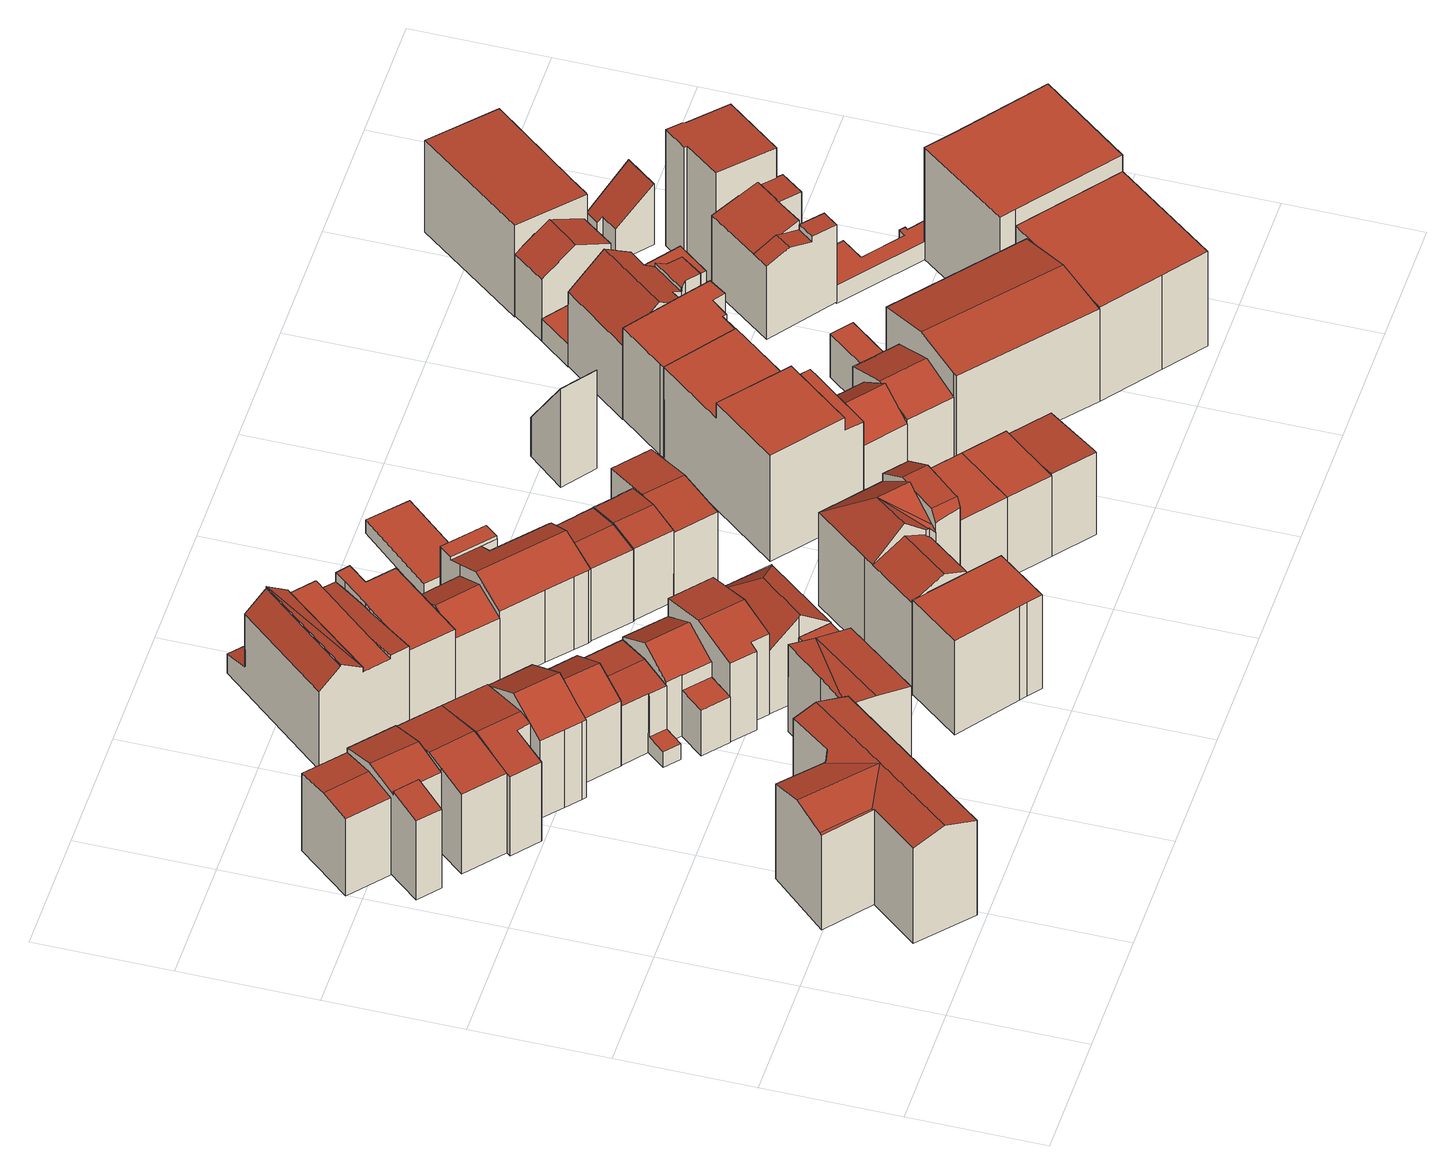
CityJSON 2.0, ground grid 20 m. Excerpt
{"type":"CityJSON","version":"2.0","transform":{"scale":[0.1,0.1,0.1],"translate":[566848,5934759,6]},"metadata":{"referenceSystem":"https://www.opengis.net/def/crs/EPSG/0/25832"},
"CityObjects":{
"building1":{"type":"Building","attributes":{"Gemeindeschluessel":"02000000","Geometrietyp2DReferenz":"3000","function":"31001_1120","roofType":"3100","measuredHeight":19.08,"storeysAboveGround":6},"geometry":[{"type":"MultiSurface","lod":"2","boundaries":[[[0,1,2,3]],[[4,5,6,7]],[[8,9,10,11]],[[12,13,14,15]],[[15,14,16,17]],[[18,19,16,14,13,20]],[[4,7,21,22,23,8,11,12,15,17]],[[22,21,3,2,24,25]],[[26,27,23,22,25]],[[20,13,12,11,10]],[[9,8,23,27]],[[4,17,16,19,5]],[[21,7,6,0,3]],[[9,27,26,18,20,10]],[[18,26,25,24]],[[19,18,1,0,6,5]],[[18,24,2,1]]],"semantics":{"surfaces":[{"type":"RoofSurface"},{"type":"WallSurface"},{"type":"GroundSurface"}],"values":[0,1,1,1,1,0,2,1,1,1,1,1,1,0,0,0,0]}}]},
"building2":{"type":"Building","attributes":{"Gemeindeschluessel":"02000000","Geometrietyp2DReferenz":"3000","function":"31001_2010","roofType":"3100","measuredHeight":14.77,"storeysAboveGround":5},"geometry":[{"type":"MultiSurface","lod":"2","boundaries":[[[28,29,30,31]],[[29,32,33,30]],[[34,28,31,35]],[[36,33,32,37]],[[37,32,29,28,34]],[[35,31,30,33,36]],[[35,36,37,34]]],"semantics":{"surfaces":[{"type":"RoofSurface"},{"type":"WallSurface"},{"type":"GroundSurface"}],"values":[0,0,1,1,1,1,2]}}]},
"building3":{"type":"Building","attributes":{"Gemeindeschluessel":"02000000","Geometrietyp2DReferenz":"3000","function":"31001_2010","roofType":"3100","measuredHeight":16.16,"storeysAboveGround":5},"geometry":[{"type":"MultiSurface","lod":"2","boundaries":[[[38,39,40,41]],[[42,40,39,43]],[[44,38,41,45]],[[46,47,48,45,41,40,42]],[[49,50,44,45,48,51]],[[52,51,48,47]],[[49,51,52,53,54]],[[43,50,49,54]],[[44,50,43,39,38]],[[53,52,47,46]],[[53,46,42,43,54]]],"semantics":{"surfaces":[{"type":"RoofSurface"},{"type":"WallSurface"},{"type":"GroundSurface"}],"values":[0,1,1,1,2,1,1,1,1,0,0]}}]},
"building4":{"type":"Building","attributes":{"Gemeindeschluessel":"02000000","Geometrietyp2DReferenz":"3000","function":"31001_2010","roofType":"3100","measuredHeight":16.1,"storeysAboveGround":5},"geometry":[{"type":"MultiSurface","lod":"2","boundaries":[[[55,56,57,58,59]],[[56,60,61,57]],[[62,59,58,49]],[[63,55,59,62]],[[51,61,60,64]],[[64,60,56,55,63]],[[49,58,57,61,51]],[[49,51,64,63,62]]],"semantics":{"surfaces":[{"type":"RoofSurface"},{"type":"WallSurface"},{"type":"GroundSurface"}],"values":[0,0,1,1,1,1,1,2]}}]},
"building5":{"type":"Building","attributes":{"Gemeindeschluessel":"02000000","Geometrietyp2DReferenz":"3000","function":"31001_2010","roofType":"3100","measuredHeight":16.02,"storeysAboveGround":5},"geometry":[{"type":"MultiSurface","lod":"2","boundaries":[[[65,66,67,68,69,70,71]],[[68,72,60,69]],[[73,71,70,74]],[[75,67,66,76]],[[76,66,65,77]],[[77,65,71,73]],[[78,60,72,79]],[[79,72,68,67,75]],[[74,70,69,60,78]],[[74,78,79,75,76,77,73]]],"semantics":{"surfaces":[{"type":"RoofSurface"},{"type":"WallSurface"},{"type":"GroundSurface"}],"values":[0,0,1,1,1,1,1,1,1,2]}}]},
"building6":{"type":"Building","attributes":{"Gemeindeschluessel":"02000000","Geometrietyp2DReferenz":"3000","function":"31001_2010","roofType":"3100","measuredHeight":17.76,"storeysAboveGround":5},"geometry":[{"type":"MultiSurface","lod":"2","boundaries":[[[80,81,82,83,84,85,86]],[[87,86,85,88]],[[89,84,83,90]],[[90,83,82,91]],[[91,82,81,92]],[[92,81,80,93]],[[93,80,86,87,94]],[[94,87,88,95]],[[95,88,85,84,89]],[[95,89,90,91,92,93,94]]],"semantics":{"surfaces":[{"type":"RoofSurface"},{"type":"WallSurface"},{"type":"GroundSurface"}],"values":[0,0,1,1,1,1,1,1,1,2]}}]},
"building7":{"type":"Building","attributes":{"Gemeindeschluessel":"02000000","Geometrietyp2DReferenz":"3000","function":"31001_1010","roofType":"3100","measuredHeight":14.83,"storeysAboveGround":3},"geometry":[{"type":"MultiSurface","lod":"2","boundaries":[[[96,97,98,99]],[[100,98,97,101]],[[102,103,100,101]],[[99,98,100,103,104]],[[102,101,97,96,105]],[[104,103,102,105]],[[104,105,96,99]]],"semantics":{"surfaces":[{"type":"RoofSurface"},{"type":"WallSurface"},{"type":"GroundSurface"}],"values":[0,1,2,1,1,1,0]}}]},
"building8":{"type":"Building","attributes":{"Gemeindeschluessel":"02000000","Geometrietyp2DReferenz":"3000","function":"31001_2070","roofType":"2100","measuredHeight":15.98,"storeysAboveGround":4},"geometry":[{"type":"MultiSurface","lod":"2","boundaries":[[[106,107,108,109,110]],[[108,111,112,109]],[[113,114,108,107,115]],[[116,117,118,119]],[[120,112,111,121]],[[119,114,113,116]],[[122,118,117,123]],[[124,125,126,120,121,127,122,123]],[[127,121,111,108,114]],[[124,123,117,116,113,115]],[[122,127,114,119,118]],[[126,125,106,110]],[[125,124,115,107,106]],[[120,126,110,109,112]]],"semantics":{"surfaces":[{"type":"RoofSurface"},{"type":"WallSurface"},{"type":"GroundSurface"}],"values":[0,0,0,0,1,1,1,2,1,1,1,1,1,1]}}]},
"building9":{"type":"Building","attributes":{"Gemeindeschluessel":"02000000","Geometrietyp2DReferenz":"3000","function":"31001_2010","roofType":"3100","measuredHeight":11.47,"storeysAboveGround":3},"geometry":[{"type":"MultiSurface","lod":"2","boundaries":[[[128,129,130,131]],[[132,128,131,133]],[[129,134,135,130]],[[136,137,138,134,129,128,132]],[[139,140,141,136,132,133]],[[137,136,141,142]],[[139,133,131,130,135,143]],[[144,140,139,143]],[[141,140,144,145,142]],[[138,137,142,145]],[[138,145,144,143,135,134]]],"semantics":{"surfaces":[{"type":"RoofSurface"},{"type":"WallSurface"},{"type":"GroundSurface"}],"values":[0,1,1,1,2,1,1,1,1,0,0]}}]},
"building10":{"type":"Building","attributes":{"Gemeindeschluessel":"02000000","Geometrietyp2DReferenz":"3000","function":"31001_1010","roofType":"3100","measuredHeight":14.31,"storeysAboveGround":3},"geometry":[{"type":"MultiSurface","lod":"2","boundaries":[[[146,147,148,149]],[[150,146,149,151]],[[147,152,153,148]],[[150,151,154,155,156,157]],[[150,157,158,159,152,147,146]],[[158,157,156,160]],[[161,155,154,162]],[[156,155,161,163,160]],[[154,151,149,148,153,162]],[[159,158,160,163]],[[159,163,161,162,153,152]]],"semantics":{"surfaces":[{"type":"RoofSurface"},{"type":"WallSurface"},{"type":"GroundSurface"}],"values":[0,1,1,2,1,1,1,1,1,0,0]}}]},
"building11":{"type":"Building","attributes":{"Gemeindeschluessel":"02000000","Geometrietyp2DReferenz":"3000","function":"31001_2070","roofType":"1000","measuredHeight":17.52,"storeysAboveGround":4},"geometry":[{"type":"MultiSurface","lod":"2","boundaries":[[[164,165,166,167,168]],[[169,170,171]],[[172,170,169]],[[173,174,175,176,177,178,179]],[[180,181,182,183,184,185,174,186]],[[187,188,189,190]],[[191,192,193,194]],[[190,168,167,187]],[[165,171,170,166]],[[178,172,169,179]],[[194,177,176,191]],[[185,175,174]],[[173,186,174]],[[195,184,183,196]],[[196,183,182,197]],[[197,182,181,198]],[[198,181,180,199]],[[200,189,188,201]],[[202,193,192,203]],[[204,164,168,190,189,200]],[[199,180,186,173,179,169,171,165,164,204]],[[205,195,196,197,198,199,204,200,201,206,207,202,203]],[[207,206,167,166,170,172,178]],[[195,205,176,175,185,184]],[[205,203,192,191,176]],[[202,207,178,177,194,193]],[[206,201,188,187,167]]],"semantics":{"surfaces":[{"type":"RoofSurface"},{"type":"WallSurface"},{"type":"GroundSurface"}],"values":[0,0,0,0,0,0,0,1,1,1,1,1,1,1,1,1,1,1,1,1,1,2,1,1,1,1,1]}}]},
"building12":{"type":"Building","attributes":{"Gemeindeschluessel":"02000000","Geometrietyp2DReferenz":"3000","function":"31001_2070","roofType":"3100","measuredHeight":16.31,"storeysAboveGround":3},"geometry":[{"type":"MultiSurface","lod":"2","boundaries":[[[208,209,210,211,212,213]],[[211,214,215,212]],[[216,210,209,217]],[[217,209,208,218]],[[218,208,213,219]],[[220,215,214,221]],[[221,214,211,210,216]],[[219,213,212,215,220]],[[219,220,221,216,217,218]]],"semantics":{"surfaces":[{"type":"RoofSurface"},{"type":"WallSurface"},{"type":"GroundSurface"}],"values":[0,0,1,1,1,1,1,1,2]}}]},
"building13":{"type":"Building","attributes":{"Gemeindeschluessel":"02000000","Geometrietyp2DReferenz":"3000","function":"31001_1120","roofType":"1000","measuredHeight":17.22,"storeysAboveGround":4},"geometry":[{"type":"MultiSurface","lod":"2","boundaries":[[[222,223,224,225]],[[225,224,226,227]],[[227,226,228,229]],[[229,228,230,231]],[[223,222,232,233]],[[233,232,231,230]],[[231,232,222,225,227,229]],[[233,230,228,226,224,223]]],"semantics":{"surfaces":[{"type":"WallSurface"},{"type":"GroundSurface"},{"type":"RoofSurface"}],"values":[0,0,0,0,0,0,1,2]}}]},
"building14":{"type":"Building","attributes":{"Gemeindeschluessel":"02000000","Geometrietyp2DReferenz":"3000","function":"31001_1010","roofType":"1000","measuredHeight":13.87,"storeysAboveGround":3},"geometry":[{"type":"MultiSurface","lod":"2","boundaries":[[[234,235,236,237]],[[237,236,238,239]],[[240,241,242,243]],[[243,242,244,245]],[[246,247,235,234]],[[248,249,250,251]],[[251,250,252,253]],[[245,244,247,246]],[[253,252,241,240]],[[249,248,239,238]],[[239,248,251,253,240,243,245,246,234,237]],[[249,238,236,235,247,244,242,241,252,250]]],"semantics":{"surfaces":[{"type":"WallSurface"},{"type":"GroundSurface"},{"type":"RoofSurface"}],"values":[0,0,0,0,0,0,0,0,0,0,1,2]}}]},
"building15":{"type":"Building","attributes":{"Gemeindeschluessel":"02000000","Geometrietyp2DReferenz":"3000","function":"31001_1010","roofType":"3200","measuredHeight":15.42,"storeysAboveGround":3},"geometry":[{"type":"MultiSurface","lod":"2","boundaries":[[[254,255,256,257,258]],[[259,255,254,260]],[[259,260,261,262,263,264]],[[265,266,263,262,267]],[[256,255,259,264,268]],[[268,264,263,266]],[[267,262,261,269]],[[261,260,254,258,269]],[[268,266,265,257,256]],[[267,269,258,257,265]]],"semantics":{"surfaces":[{"type":"RoofSurface"},{"type":"WallSurface"},{"type":"GroundSurface"}],"values":[0,1,2,1,1,1,1,1,0,0]}}]},
"building16":{"type":"Building","attributes":{"Gemeindeschluessel":"02000000","Geometrietyp2DReferenz":"3000","function":"31001_1010","roofType":"3100","measuredHeight":14.33,"storeysAboveGround":3},"geometry":[{"type":"MultiSurface","lod":"2","boundaries":[[[270,271,272,273]],[[271,274,275,272]],[[276,270,273,277]],[[278,275,274,279]],[[279,274,271,270,276]],[[277,273,272,275,278]],[[277,278,279,276]]],"semantics":{"surfaces":[{"type":"RoofSurface"},{"type":"WallSurface"},{"type":"GroundSurface"}],"values":[0,0,1,1,1,1,2]}}]},
"building17":{"type":"Building","attributes":{"Gemeindeschluessel":"02000000","Geometrietyp2DReferenz":"3000","function":"31001_1120","roofType":"3100","measuredHeight":15.82,"storeysAboveGround":4},"geometry":[{"type":"MultiSurface","lod":"2","boundaries":[[[280,281,282,283]],[[284,285,286,276]],[[287,288,289,290]],[[290,289,291,292]],[[293,294,295,296]],[[296,295,297,298]],[[299,282,281,300]],[[301,280,283,302]],[[303,304,305,306]],[[293,296,298,284,276,279,299,300,287,290,292,303,306]],[[304,303,292,291]],[[293,306,305,307,294]],[[287,300,281,280,301,288]],[[299,279,308,302,283,282]],[[285,284,298,297]],[[279,276,286,309,308]],[[307,305,304,291,289,288,301,302,308,309]],[[307,309,286,285,297,295,294]]],"semantics":{"surfaces":[{"type":"RoofSurface"},{"type":"WallSurface"},{"type":"GroundSurface"}],"values":[0,1,1,1,1,1,1,1,1,2,1,1,1,1,1,1,0,0]}}]},
"building18":{"type":"Building","attributes":{"Gemeindeschluessel":"02000000","Geometrietyp2DReferenz":"3000","function":"31001_1120","roofType":"3100","measuredHeight":21.69,"storeysAboveGround":5},"geometry":[{"type":"MultiSurface","lod":"2","boundaries":[[[310,311,312,313]],[[314,315,316,317,311,310]],[[318,319,320,321]],[[322,323,320,324,325]],[[319,326,327,328,329,320]],[[330,331,332,333]],[[334,332,331,335,336,337,325]],[[336,338,339,337]],[[340,316,315,341]],[[341,315,314,342]],[[343,344,323,345]],[[346,327,326,347]],[[347,326,319,318,317,316,340]],[[348,349,346,347,340,341,342,350,343,345,351]],[[348,351,338,336,335]],[[322,325,337,339]],[[349,348,335,331,330]],[[333,332,334,329,328]],[[346,349,330,333,328,327]],[[334,325,324]],[[351,345,323,322,339,338]],[[311,317,318,321,312]],[[350,342,314,310,313]],[[343,350,313,312,344]],[[329,334,324,320]],[[321,320,323,344,312]]],"semantics":{"surfaces":[{"type":"RoofSurface"},{"type":"WallSurface"},{"type":"GroundSurface"}],"values":[0,0,0,0,0,0,0,0,1,1,1,1,1,2,1,1,1,1,1,1,1,1,1,1,0,0]}}]},
"building19":{"type":"Building","attributes":{"Gemeindeschluessel":"02000000","Geometrietyp2DReferenz":"3000","function":"31001_1120","roofType":"3100","measuredHeight":14.02,"storeysAboveGround":4},"geometry":[{"type":"MultiSurface","lod":"2","boundaries":[[[352,353,354,355,356]],[[355,354,357]],[[358,359,360,361]],[[362,363,364,365]],[[366,362,365,367,368,358,361,369,370]],[[357,354,370,369,371]],[[366,370,354,353]],[[362,366,353,352,364,363]],[[364,352,356,372,373]],[[369,361,360,373,372,371]],[[367,365,364,374,375]],[[294,368,367,375]],[[358,368,294,376,359]],[[357,371,372,356,355]],[[374,364,363,364,373,360,359,376]],[[374,376,294,375]]],"semantics":{"surfaces":[{"type":"RoofSurface"},{"type":"WallSurface"},{"type":"GroundSurface"}],"values":[0,0,1,1,2,1,1,1,1,1,1,1,1,0,0,0]}}]},
"building20":{"type":"Building","attributes":{"Gemeindeschluessel":"02000000","Geometrietyp2DReferenz":"3000","function":"31001_1120","roofType":"3100","measuredHeight":14,"storeysAboveGround":3},"geometry":[{"type":"MultiSurface","lod":"2","boundaries":[[[377,378,379,380,381,382]],[[383,384,385,386]],[[381,387,388,382]],[[389,380,379,390]],[[390,379,378,391]],[[391,378,377,392]],[[392,377,382,388,393,394,395]],[[396,383,386,397,389,390,391,392,395]],[[389,397,398,387,381,380]],[[398,397,386,385]],[[399,396,395,394]],[[383,396,399,400,384]],[[393,388,387,398,385,384,400]],[[393,400,399,394]]],"semantics":{"surfaces":[{"type":"RoofSurface"},{"type":"WallSurface"},{"type":"GroundSurface"}],"values":[0,1,1,1,1,1,1,2,1,1,1,1,0,0]}}]},
"building21":{"type":"Building","attributes":{"Gemeindeschluessel":"02000000","Geometrietyp2DReferenz":"3000","function":"31001_1120","roofType":"1000","measuredHeight":14.9,"storeysAboveGround":4},"geometry":[{"type":"MultiSurface","lod":"2","boundaries":[[[401,402,403,404]],[[405,406,407,408]],[[405,404,403,406]],[[406,403,402,407]],[[407,402,401,408]],[[408,401,404,405]]],"semantics":{"surfaces":[{"type":"RoofSurface"},{"type":"GroundSurface"},{"type":"WallSurface"}],"values":[0,1,2,2,2,2]}}]},
"building22":{"type":"Building","attributes":{"Gemeindeschluessel":"02000000","Geometrietyp2DReferenz":"3000","function":"31001_1010","roofType":"3100","measuredHeight":13.69,"storeysAboveGround":3},"geometry":[{"type":"MultiSurface","lod":"2","boundaries":[[[409,410,411,412]],[[413,411,410,414]],[[415,395,413,414]],[[412,411,413,395,416]],[[416,395,415,417]],[[415,414,410,409,417]],[[416,417,409,412]]],"semantics":{"surfaces":[{"type":"RoofSurface"},{"type":"WallSurface"},{"type":"GroundSurface"}],"values":[0,1,2,1,1,1,0]}}]},
"building23":{"type":"Building","attributes":{"Gemeindeschluessel":"02000000","Geometrietyp2DReferenz":"3000","function":"31001_2460","roofType":"1000","measuredHeight":2.35,"storeysAboveGround":1},"geometry":[{"type":"MultiSurface","lod":"2","boundaries":[[[418,419,420,421]],[[422,423,424,425]],[[422,421,420,423]],[[423,420,419,424]],[[424,419,418,425]],[[425,418,421,422]]],"semantics":{"surfaces":[{"type":"RoofSurface"},{"type":"GroundSurface"},{"type":"WallSurface"}],"values":[0,1,2,2,2,2]}}]},
"building24":{"type":"Building","attributes":{"Gemeindeschluessel":"02000000","Geometrietyp2DReferenz":"3000","function":"31001_1120","roofType":"1000","measuredHeight":14.88,"storeysAboveGround":4},"geometry":[{"type":"MultiSurface","lod":"2","boundaries":[[[426,427,402,401]],[[428,429,430,431]],[[428,401,402,429]],[[429,402,427,430]],[[430,427,426,431]],[[431,426,401,428]]],"semantics":{"surfaces":[{"type":"RoofSurface"},{"type":"GroundSurface"},{"type":"WallSurface"}],"values":[0,1,2,2,2,2]}}]},
"building25":{"type":"Building","attributes":{"Gemeindeschluessel":"02000000","Geometrietyp2DReferenz":"3000","function":"31001_1010","roofType":"1000","measuredHeight":15.07,"storeysAboveGround":4},"geometry":[{"type":"MultiSurface","lod":"2","boundaries":[[[432,433,434,435,436]],[[431,430,437,438,439]],[[431,436,435,430]],[[430,435,434,437]],[[437,434,433,438]],[[438,433,432,439]],[[439,432,436,431]]],"semantics":{"surfaces":[{"type":"RoofSurface"},{"type":"GroundSurface"},{"type":"WallSurface"}],"values":[0,1,2,2,2,2,2]}}]},
"building26":{"type":"Building","attributes":{"Gemeindeschluessel":"02000000","Geometrietyp2DReferenz":"3000","function":"31001_1010","roofType":"1000","measuredHeight":19.52,"storeysAboveGround":6},"geometry":[{"type":"MultiSurface","lod":"2","boundaries":[[[440,441,442,441,443,444]],[[445,446,447,448]],[[449,450,451,452,453,454,455,456]],[[448,443,441,445]],[[450,441,440,451]],[[457,447,446,458]],[[459,456,455,460]],[[460,455,454,461]],[[461,454,453,462]],[[462,453,452,463]],[[464,465,459,460,461,462,463,466,457,458]],[[459,465,449,456]],[[466,463,452,451,440,444]],[[465,464,442,441,450,449]],[[464,458,446,445,441,442]],[[457,466,444,443,448,447]]],"semantics":{"surfaces":[{"type":"RoofSurface"},{"type":"WallSurface"},{"type":"GroundSurface"}],"values":[0,0,0,1,1,1,1,1,1,1,2,1,1,1,1,1]}}]},
"building27":{"type":"Building","attributes":{"Gemeindeschluessel":"02000000","Geometrietyp2DReferenz":"3000","function":"31001_1010","roofType":"3100","measuredHeight":14.99,"storeysAboveGround":3},"geometry":[{"type":"MultiSurface","lod":"2","boundaries":[[[467,468,469,470]],[[468,471,472,473,474,469]],[[475,467,470,476]],[[477,474,473,478]],[[478,473,472,479]],[[479,472,471,480]],[[480,471,468,467,475]],[[476,470,469,474,477]],[[476,477,478,479,480,475]]],"semantics":{"surfaces":[{"type":"RoofSurface"},{"type":"WallSurface"},{"type":"GroundSurface"}],"values":[0,0,1,1,1,1,1,1,2]}}]},
"building28":{"type":"Building","attributes":{"Gemeindeschluessel":"02000000","Geometrietyp2DReferenz":"3000","function":"31001_1010","roofType":"2100","measuredHeight":18.12,"storeysAboveGround":2},"geometry":[{"type":"MultiSurface","lod":"2","boundaries":[[[481,482,483,484]],[[484,483,485,486]],[[486,485,487,488]],[[482,481,488,487]],[[488,481,484,486]],[[482,487,485,483]]],"semantics":{"surfaces":[{"type":"WallSurface"},{"type":"GroundSurface"},{"type":"RoofSurface"}],"values":[0,0,0,0,1,2]}}]},
"building29":{"type":"Building","attributes":{"Gemeindeschluessel":"02000000","Geometrietyp2DReferenz":"3000","function":"31001_1010","roofType":"3100","measuredHeight":14.49,"storeysAboveGround":3},"geometry":[{"type":"MultiSurface","lod":"2","boundaries":[[[489,490,491,492,493,494]],[[494,495,496,489]],[[497,493,492,498]],[[498,492,491,499]],[[499,491,490,500]],[[501,475,502,503,497,498,499,500]],[[504,502,475,505,506]],[[501,500,490,489,496,507,508]],[[497,503,509,495,494,493]],[[509,503,502,504]],[[505,475,501,508]],[[507,496,495,509,504,506]],[[507,506,505,508]]],"semantics":{"surfaces":[{"type":"RoofSurface"},{"type":"WallSurface"},{"type":"GroundSurface"}],"values":[0,1,1,1,1,2,1,1,1,1,1,0,0]}}]},
"building30":{"type":"Building","attributes":{"Gemeindeschluessel":"02000000","Geometrietyp2DReferenz":"3000","function":"31001_1010","roofType":"1000","measuredHeight":16.66,"storeysAboveGround":4},"geometry":[{"type":"MultiSurface","lod":"2","boundaries":[[[457,510,511,512]],[[513,514,515,516]],[[517,518,519,520]],[[520,519,521,522]],[[522,521,523,458]],[[458,523,510,457]],[[524,525,526,527]],[[527,526,528,529]],[[529,528,518,517]],[[525,524,516,515]],[[514,513,512,511]],[[512,513,516,524,527,529,517,520,522,458,457]],[[514,511,510,523,521,519,518,528,526,525,515]]],"semantics":{"surfaces":[{"type":"WallSurface"},{"type":"GroundSurface"},{"type":"RoofSurface"}],"values":[0,0,0,0,0,0,0,0,0,0,0,1,2]}}]},
"building31":{"type":"Building","attributes":{"Gemeindeschluessel":"02000000","Geometrietyp2DReferenz":"3000","function":"31001_1120","roofType":"3100","measuredHeight":18.76,"storeysAboveGround":4},"geometry":[{"type":"MultiSurface","lod":"2","boundaries":[[[530,531,532,533,534]],[[535,534,533,536]],[[537,530,534,535]],[[537,535,536,538,539]],[[531,530,537,539,540]],[[540,539,538,541]],[[538,536,533,532,541]],[[540,541,532,531]]],"semantics":{"surfaces":[{"type":"RoofSurface"},{"type":"WallSurface"},{"type":"GroundSurface"}],"values":[0,1,1,2,1,1,1,0]}}]},
"building32":{"type":"Building","attributes":{"Gemeindeschluessel":"02000000","Geometrietyp2DReferenz":"3000","function":"31001_1010","roofType":"3100","measuredHeight":17.97,"storeysAboveGround":4},"geometry":[{"type":"MultiSurface","lod":"2","boundaries":[[[542,543,544,545,546,547,548]],[[549,550,551,552]],[[553,554,555,556]],[[557,558,559,560]],[[551,548,547,561]],[[562,546,545,563]],[[563,545,544,564]],[[564,544,543,565]],[[550,542,548,551]],[[566,553,556,567,568,569,557,560,562,563,564,565]],[[570,571,572,573]],[[574,570,573,555,554,552,551,561,559,558]],[[572,571,568,567]],[[566,565,543,542,550,549]],[[562,560,559,561,547,546]],[[574,558,557,569]],[[569,568,571,570,574]],[[553,566,549,552,554]],[[567,556,555,573,572]]],"semantics":{"surfaces":[{"type":"RoofSurface"},{"type":"WallSurface"},{"type":"GroundSurface"}],"values":[0,0,1,1,1,1,1,1,1,2,0,0,1,1,1,1,1,1,1]}}]},
"building33":{"type":"Building","attributes":{"Gemeindeschluessel":"02000000","Geometrietyp2DReferenz":"3000","function":"31001_1120","roofType":"1000","measuredHeight":17.35,"storeysAboveGround":5},"geometry":[{"type":"MultiSurface","lod":"2","boundaries":[[[575,576,577,578]],[[579,580,581,537]],[[582,583,580,579]],[[578,577,583,582]],[[576,575,537,581]],[[537,575,578,582,579]],[[576,581,580,583,577]]],"semantics":{"surfaces":[{"type":"WallSurface"},{"type":"GroundSurface"},{"type":"RoofSurface"}],"values":[0,0,0,0,0,1,2]}}]},
"building34":{"type":"Building","attributes":{"Gemeindeschluessel":"02000000","Geometrietyp2DReferenz":"3000","function":"31001_1120","roofType":"1000","measuredHeight":4.08,"storeysAboveGround":4},"geometry":[{"type":"MultiSurface","lod":"2","boundaries":[[[584,585,586,587]],[[587,586,588,589]],[[589,588,590,591]],[[585,584,592,593]],[[593,592,591,590]],[[591,592,584,587,589]],[[593,590,588,586,585]]],"semantics":{"surfaces":[{"type":"WallSurface"},{"type":"GroundSurface"},{"type":"RoofSurface"}],"values":[0,0,0,0,0,1,2]}}]},
"building35":{"type":"Building","attributes":{"Gemeindeschluessel":"02000000","Geometrietyp2DReferenz":"3000","function":"31001_1120","roofType":"3100","measuredHeight":14.43,"storeysAboveGround":3},"geometry":[{"type":"MultiSurface","lod":"2","boundaries":[[[594,595,596,597]],[[592,597,596,598]],[[599,592,598,600]],[[594,597,592,599,601]],[[601,599,600,602]],[[600,598,596,595,602]],[[601,602,595,594]]],"semantics":{"surfaces":[{"type":"RoofSurface"},{"type":"WallSurface"},{"type":"GroundSurface"}],"values":[0,1,2,1,1,1,0]}}]},
"building36":{"type":"Building","attributes":{"Gemeindeschluessel":"02000000","Geometrietyp2DReferenz":"3000","function":"31001_1010","roofType":"2100","measuredHeight":15.12,"storeysAboveGround":4},"geometry":[{"type":"MultiSurface","lod":"2","boundaries":[[[603,604,605,606]],[[607,608,609,610,604,603]],[[611,612,613,614]],[[615,616,617,618]],[[609,619,610]],[[620,621,622,623]],[[615,624,625,616]],[[607,614,613,608]],[[626,608,613,612,627]],[[627,612,611,628]],[[629,618,617,630]],[[631,626,627,628,632,620,623,629,630]],[[621,620,632,606,605,633]],[[632,628,611,614,607,603,606]],[[619,609,608,626,631,634]],[[629,623,622,624,615,618]],[[631,630,617,616,625,634]],[[633,605,604,610]],[[633,610,619,634,625,624,622,621]]],"semantics":{"surfaces":[{"type":"RoofSurface"},{"type":"WallSurface"},{"type":"GroundSurface"}],"values":[0,0,0,0,1,1,1,1,1,1,1,2,1,1,1,1,1,1,0]}}]},
"building37":{"type":"Building","attributes":{"Gemeindeschluessel":"02000000","Geometrietyp2DReferenz":"3000","function":"31001_1120","roofType":"1000","measuredHeight":20.49,"storeysAboveGround":6},"geometry":[{"type":"MultiSurface","lod":"2","boundaries":[[[635,636,637,638]],[[638,637,639,640]],[[640,639,641,642]],[[642,641,643,644]],[[636,635,645,646]],[[646,645,647,648]],[[648,647,644,643]],[[644,647,645,635,638,640,642]],[[648,643,641,639,637,636,646]]],"semantics":{"surfaces":[{"type":"WallSurface"},{"type":"GroundSurface"},{"type":"RoofSurface"}],"values":[0,0,0,0,0,0,0,1,2]}}]},
"building38":{"type":"Building","attributes":{"Gemeindeschluessel":"02000000","Geometrietyp2DReferenz":"3000","function":"31001_2050","roofType":"1000","measuredHeight":3.38,"storeysAboveGround":1},"geometry":[{"type":"MultiSurface","lod":"2","boundaries":[[[649,650,651,652]],[[653,654,655,656]],[[657,658,659,660]],[[660,659,661,662]],[[662,661,663,664]],[[664,663,665,666]],[[666,665,667,668]],[[668,667,669,670]],[[670,669,671,672]],[[672,671,673,674]],[[673,671,669,667,665,663,661,659,658,675,655,654,651,650]],[[649,652,653,656,676,657,660,662,664,666,668,670,672,674]],[[649,674,673,650]],[[657,676,675,658]],[[676,656,655,675]],[[653,652,651,654]]],"semantics":{"surfaces":[{"type":"WallSurface"},{"type":"RoofSurface"},{"type":"GroundSurface"}],"values":[0,0,0,0,0,0,0,0,0,0,1,2,0,0,0,0]}}]},
"building39":{"type":"Building","attributes":{"Gemeindeschluessel":"02000000","Geometrietyp2DReferenz":"3000","function":"31001_1010","roofType":"1000","measuredHeight":16.79,"storeysAboveGround":4},"geometry":[{"type":"MultiSurface","lod":"2","boundaries":[[[677,678,679,680]],[[680,679,681,682]],[[683,684,685,686]],[[681,679,678,687,683,686]],[[677,680,682,685,684,688]],[[685,682,681,686]],[[677,688,687,678]],[[688,684,683,687]]],"semantics":{"surfaces":[{"type":"WallSurface"},{"type":"RoofSurface"},{"type":"GroundSurface"}],"values":[0,0,0,1,2,0,0,0]}}]},
"building40":{"type":"Building","attributes":{"Gemeindeschluessel":"02000000","Geometrietyp2DReferenz":"3000","function":"31001_1010","roofType":"1000","measuredHeight":21.37,"storeysAboveGround":6},"geometry":[{"type":"MultiSurface","lod":"2","boundaries":[[[689,690,691,692,693,694,695,696]],[[697,698,699,700,701,702,703,704]],[[697,696,695,698]],[[698,695,694,699]],[[699,694,693,700]],[[700,693,692,701]],[[701,692,691,702]],[[702,691,690,703]],[[703,690,689,704]],[[704,689,696,697]]],"semantics":{"surfaces":[{"type":"RoofSurface"},{"type":"GroundSurface"},{"type":"WallSurface"}],"values":[0,1,2,2,2,2,2,2,2,2]}}]},
"building41":{"type":"Building","attributes":{"Gemeindeschluessel":"02000000","Geometrietyp2DReferenz":"3000","function":"31001_1010","roofType":"2100","measuredHeight":11.06,"storeysAboveGround":2},"geometry":[{"type":"MultiSurface","lod":"2","boundaries":[[[705,706,707,708]],[[705,709,710,706]],[[710,709,711,712]],[[713,712,711,714]],[[715,716,713,714]],[[707,716,715,708]],[[705,708,715,714,711,709]],[[706,710,712,713,716,707]]],"semantics":{"surfaces":[{"type":"WallSurface"},{"type":"GroundSurface"},{"type":"RoofSurface"}],"values":[0,0,0,0,0,0,1,2]}}]}
},
"vertices":[
[163,147,188],[165,149,188],[103,203,188],[99,199,188],[108,76,14],[108,76,188],[165,146,188],[165,146,14],[252,235,14],[252,235,193],[297,295,192],[297,295,14],[359,241,14],[359,241,189],[362,238,188],[362,238,14],[183,10,188],[183,10,14],[236,158,204],[146,43,204],[324,271,204],[99,199,14],[176,284,14],[234,232,14],[139,244,204],[176,284,188],[232,234,188],[234,232,189],
[55,777,143],[88,817,150],[33,863,150],[0,823,143],[121,856,144],[67,903,143],[55,777,2],[0,823,2],[67,903,2],[121,856,2],
[47,705,149],[83,747,159],[52,773,159],[16,731,149],[52,773,152],[83,747,152],[47,705,4],[16,731,4],[87,815,166],[121,856,152],[121,856,4],[111,724,4],[83,747,4],[180,806,4],[180,806,152],[145,765,166],[111,724,152],
[135,641,150],[185,700,165],[130,746,165],[111,724,160],[80,687,150],[235,759,150],[180,806,150],[80,687,4],[135,641,4],[235,759,4],
[168,603,150],[206,648,161],[223,634,161],[237,651,166],[183,697,166],[135,641,151],[130,635,150],[290,712,150],[130,635,5],[135,641,5],[223,634,5],[206,648,5],[168,603,5],[235,759,5],[290,712,5],
[208,616,148],[237,591,148],[258,573,148],[263,569,148],[277,586,160],[304,617,184],[249,664,184],[290,712,148],[344,666,148],[277,586,6],[263,569,6],[258,573,6],[237,591,6],[208,616,6],[290,712,6],[344,666,6],
[365,580,155],[399,620,126],[344,666,126],[311,626,155],[344,666,7],[399,620,7],[332,541,7],[277,586,7],[277,586,126],[332,541,126],
[370,230,171],[395,209,165],[479,316,165],[359,242,175],[359,241,175],[447,345,175],[398,286,175],[521,280,154],[482,314,164],[436,173,154],[521,280,127],[549,316,127],[511,349,127],[482,314,127],[398,286,15],[447,345,15],[511,349,15],[549,316,15],[436,173,15],[370,230,15],[359,241,15],[482,314,15],
[364,468,37],[386,494,37],[365,512,37],[343,486,37],[364,468,8],[343,486,8],[386,494,116],[365,512,116],[454,574,8],[454,574,116],[420,534,123],[365,513,8],[332,541,8],[399,620,8],[399,620,116],[365,513,116],[332,541,116],[365,580,123],
[412,414,93],[441,448,93],[406,478,93],[377,444,93],[412,414,9],[377,444,9],[441,448,121],[406,478,121],[406,479,9],[387,495,9],[454,574,9],[508,527,9],[508,527,121],[475,488,152],[454,574,121],[387,495,121],[406,479,121],[420,534,152],
[217,922,148],[243,900,176],[358,1035,176],[357,1036,175],[332,1057,148],[270,877,155],[358,1035,180],[243,900,180],[384,1013,155],[304,849,147],[335,886,147],[419,984,147],[418,985,147],[385,1013,147],[384,1013,147],[270,877,147],[327,830,153],[389,902,140],[397,910,138],[429,948,132],[442,964,129],[419,984,129],[304,849,153],[357,1036,50],[384,1068,40],[360,1089,40],[332,1057,50],[418,985,53],[448,1020,53],[414,1048,53],[385,1013,53],[442,964,5],[429,948,5],[397,910,5],[389,902,5],[327,830,5],[360,1089,5],[384,1068,5],[414,1048,5],[448,1020,5],[217,922,5],[418,985,5],[357,1036,5],[384,1013,5],
[444,387,154],[454,398,158],[476,379,158],[515,424,173],[460,471,173],[412,414,154],[563,481,154],[508,527,154],[476,379,10],[454,398,10],[444,387,10],[412,414,10],[508,527,10],[563,481,10],
[674,118,16],[674,118,188],[617,45,188],[617,45,16],[598,60,188],[598,60,16],[588,68,188],[588,68,16],[501,132,188],[501,132,16],[560,207,16],[560,207,188],
[327,830,7],[327,830,146],[389,902,146],[389,902,7],[397,910,146],[397,910,7],[436,921,7],[436,921,146],[472,890,146],[472,890,7],[470,887,146],[470,887,7],[382,783,7],[382,783,146],[429,948,7],[429,948,146],[442,964,146],[442,964,7],[460,950,146],[460,950,7],
[549,316,129],[550,315,127],[633,420,127],[568,414,166],[514,347,166],[550,315,11],[549,316,11],[511,349,11],[476,379,11],[563,481,11],[634,421,11],[562,479,130],[563,481,128],[476,379,126],[634,421,127],[511,349,163],
[436,737,128],[467,774,152],[412,819,152],[382,783,129],[498,810,129],[443,855,129],[436,737,8],[382,783,8],[443,855,8],[498,810,8],
[567,779,146],[583,798,146],[528,845,146],[512,826,146],[491,691,8],[491,691,141],[436,737,141],[567,778,8],[567,778,141],[548,794,141],[548,794,8],[534,779,150],[534,779,8],[546,644,8],[546,644,141],[543,646,141],[543,646,8],[526,661,141],[526,661,8],[528,845,8],[583,798,8],[567,779,141],[512,826,141],[605,718,8],[605,718,150],[607,716,150],[607,716,8],[583,688,166],[498,810,150],[474,781,166],
[600,175,207],[655,245,207],[615,277,183],[560,207,183],[630,153,190],[679,216,190],[679,223,192],[683,223,190],[683,223,198],[695,223,189],[693,293,230],[655,245,230],[771,308,183],[690,373,183],[733,260,230],[739,267,223],[696,223,190],[696,214,184],[697,214,184],[702,221,191],[729,190,205],[733,195,220],[702,221,220],[697,214,200],[727,252,222],[738,201,220],[776,248,224],[744,274,224],[803,282,197],[771,308,197],[679,223,13],[679,216,13],[630,153,13],[626,292,13],[626,292,183],[690,373,13],[696,214,13],[696,223,13],[738,201,13],[729,190,13],[560,207,13],[803,282,13],
[659,673,38],[686,703,38],[693,711,38],[674,709,60],[650,681,60],[672,728,38],[607,716,9],[607,716,141],[639,689,141],[639,689,9],[659,672,9],[659,672,141],[659,673,141],[659,673,9],[686,703,9],[597,600,9],[546,644,9],[671,729,9],[693,711,9],[671,729,35],[639,690,37],[639,690,141],[628,637,149],[597,600,141],[576,680,149],
[752,685,53],[726,707,49],[690,665,49],[698,658,50],[689,648,50],[708,632,53],[659,673,11],[659,673,142],[659,672,142],[659,672,11],[689,648,142],[708,632,142],[698,658,11],[690,665,11],[726,707,11],[752,685,11],[677,596,151],[646,559,142],[646,559,11],[597,600,11],[689,647,11],[689,647,142],[597,600,142],[628,637,151],
[805,147,164],[870,228,164],[803,282,164],[738,201,164],[738,201,15],[803,282,15],[870,228,15],[805,147,15],
[745,572,148],[790,631,137],[741,672,137],[694,616,148],[741,672,11],[790,631,11],[700,514,11],[646,559,137],[700,514,137],
[619,833,32],[713,940,32],[662,986,32],[566,879,32],[566,879,8],[662,986,8],[713,940,8],[619,833,8],
[861,102,164],[926,183,164],[805,147,16],[870,228,16],[926,183,16],[861,102,16],
[917,57,167],[922,63,166],[982,138,157],[926,183,157],[861,102,167],[982,138,16],[922,63,16],[917,57,16],
[851,383,204],[926,478,204],[925,478,204],[832,554,204],[756,458,204],[926,478,176],[1002,576,176],[906,647,176],[832,554,176],[950,459,181],[926,478,181],[851,383,181],[874,364,181],[878,369,181],[939,445,181],[939,446,181],[940,446,181],[906,647,9],[1002,576,9],[940,446,9],[939,446,9],[939,445,9],[878,369,9],[874,364,9],[925,478,9],[950,459,9],[756,458,9],
[937,322,129],[967,361,165],[909,408,165],[878,369,129],[998,399,129],[940,446,129],[939,446,129],[939,445,130],[937,322,15],[878,369,15],[939,445,15],[939,446,15],[940,446,15],[998,399,15],
[863,817,7],[863,817,78],[908,783,78],[908,783,7],[864,727,188],[864,727,7],[817,763,188],[817,763,7],
[1073,372,94],[1091,395,94],[1102,410,94],[1137,454,94],[1108,477,94],[1044,396,94],[1044,396,136],[1073,372,136],[1108,477,15],[1137,454,15],[1102,410,15],[1091,395,15],[995,275,15],[1014,419,15],[1043,395,15],[1014,419,137],[937,322,137],[975,371,160],[1034,323,160],[995,275,137],[1043,395,137],
[906,647,175],[910,653,175],[910,653,9],[963,720,9],[963,720,175],[1050,657,175],[1050,657,9],[1025,595,9],[1025,595,175],[1020,599,175],[1020,599,9],[1004,579,175],[1004,579,9],[1002,576,175],[1081,634,9],[1081,634,175],[1063,608,175],[1063,608,9],[1046,620,175],[1046,620,9],
[1165,124,181],[1215,188,198],[1041,333,198],[995,275,182],[991,270,181],[991,270,11],[995,275,11],[1165,124,11],[1091,395,11],[1267,253,11],[1267,253,181],[1091,395,181],
[1084,673,149],[1098,673,148],[1119,658,146],[1143,690,146],[1122,705,148],[1118,720,150],[1082,674,150],[1082,673,143],[1084,673,143],[1082,674,143],[1081,674,143],[1068,683,7],[1068,683,154],[1050,657,153],[1050,657,7],[1105,732,7],[1105,732,155],[1118,721,143],[1118,721,7],[1118,720,143],[1122,705,7],[1143,690,7],[1119,658,7],[1098,673,7],[1082,673,7],[963,720,7],[1040,817,7],[1124,755,7],[1088,781,187],[1040,817,143],[963,720,143],[1012,684,187],[1124,755,155],
[1283,273,11],[1283,273,184],[1421,166,184],[1421,166,11],[1246,62,11],[1246,62,184],[1165,124,184],[1306,16,11],[1306,16,184],
[1260,726,6],[1260,726,47],[1224,680,47],[1224,680,6],[1124,755,47],[1124,755,6],[1040,817,47],[1040,817,6],[1077,864,6],[1077,864,47],
[1122,830,150],[1159,877,150],[1114,911,119],[1077,864,119],[1114,911,6],[1168,795,6],[1204,843,6],[1168,795,119],[1204,843,119],
[1187,555,158],[1205,579,158],[1175,601,145],[1157,578,145],[1218,533,145],[1235,556,145],[1236,556,145],[1212,573,155],[1251,509,152],[1268,531,152],[1235,556,155],[1218,533,155],[1291,629,155],[1266,596,155],[1299,571,151],[1324,604,151],[1236,556,162],[1231,675,11],[1231,675,144],[1236,671,146],[1236,671,11],[1291,629,162],[1266,596,162],[1235,556,11],[1268,531,11],[1251,509,11],[1324,604,11],[1299,571,11],[1265,596,11],[1157,578,11],[1175,601,144],[1265,596,162],
[1523,298,9],[1523,298,214],[1523,297,214],[1523,297,9],[1421,166,214],[1421,166,9],[1283,273,214],[1283,273,9],[1263,288,214],[1263,288,9],[1399,392,9],[1399,392,214],[1363,421,9],[1363,421,214],
[1251,509,8],[1251,509,41],[1268,531,41],[1268,531,8],[1290,559,8],[1290,559,41],[1335,524,41],[1335,524,8],[1367,449,8],[1367,449,41],[1375,459,41],[1375,459,8],[1382,453,41],[1382,453,8],[1379,449,41],[1379,449,8],[1428,411,41],[1428,411,8],[1431,415,41],[1431,415,8],[1459,394,41],[1459,394,8],[1435,365,41],[1435,365,8],[1399,392,41],[1399,392,8],[1311,493,41],[1311,493,8],
[1231,868,3],[1231,868,160],[1211,842,160],[1211,842,3],[1208,839,160],[1208,839,3],[1236,1070,171],[1236,1070,3],[1114,911,3],[1114,911,171],[1332,995,160],[1332,995,3],
[1315,610,207],[1378,691,207],[1320,736,215],[1318,740,215],[1297,757,218],[1271,724,218],[1274,721,218],[1236,671,218],[1236,671,5],[1274,721,5],[1271,724,5],[1297,757,5],[1318,740,5],[1320,736,5],[1378,691,5],[1315,610,5],
[1298,773,2],[1298,773,113],[1251,812,63],[1251,812,2],[1333,818,2],[1333,818,113],[1278,860,2],[1278,860,56],[1263,841,56],[1263,841,2],[1269,835,2],[1269,835,63]
]}
